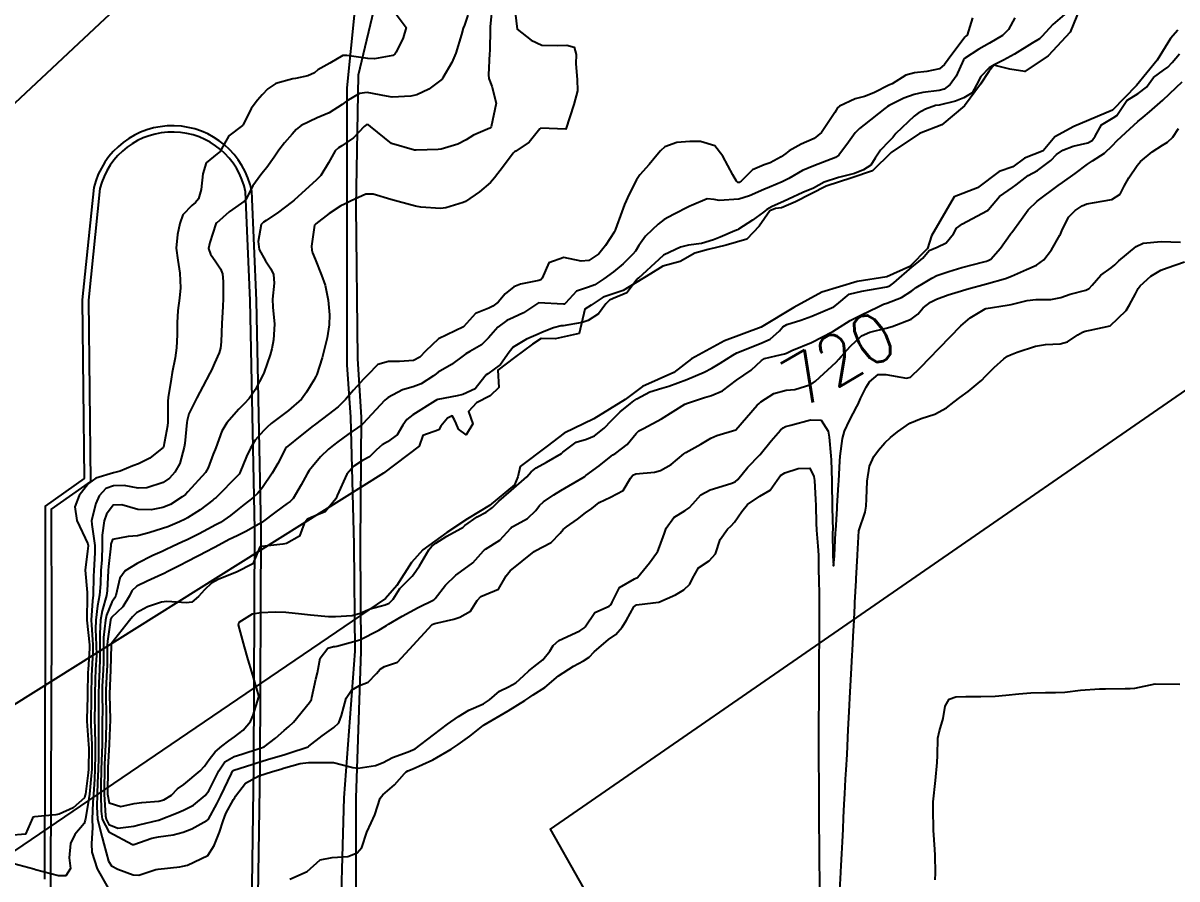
# Model space of a CAD drawing. Header units: metres. Extents: x 318500 to 325275, y 7408834 to 7428799.
# Drawn here: x 320591.1 to 320683.9, y 7414856.9 to 7414925.7 of the extents above; entities that cross this region are included whole.
import ezdxf
from ezdxf.enums import TextEntityAlignment as Align

# ---------------------------------------------------------------- set-up
doc = ezdxf.new("R2010")
doc.units = ezdxf.units.M
doc.header["$MEASUREMENT"] = 0
for name, color, linetype in [('Area', 45, 'Continuous'), ('Cotas', 45, 'Continuous'), ('Curvas de Nivel 1m', 11, 'Continuous'), ('Curvas de Nivel 5m', 15, 'Continuous'), ('Edificações', 30, 'Continuous'), ('Hidrografia', 140, 'Continuous'), ('Pontes_Viadutos_Tubos', 190, 'Continuous'), ('Vias Primárias', 230, 'Continuous')]:
    doc.layers.add(name, color=color, linetype=linetype)
doc.styles.add('Style-STANDARD', font='STANDARD.shx')

msp = doc.modelspace()

# ---------------------------------------------------------------- linework, layer by layer
at = {"layer": 'Area'}
msp.add_lwpolyline([(320523.383, 7414849.85), (320532.692, 7414859.168), (320539.784, 7414866.293), (320540.652, 7414866.983), (320544.158, 7414870.593), (320555.953, 7414883.233), (320556.329, 7414883.67), (320560.568, 7414888.572), (320561.919, 7414889.714), (320565.601, 7414894.027), (320568.19, 7414896.208), (320569.956, 7414898.002), (320574.364, 7414902.831), (320580.626, 7414910.13), (320597.664, 7414926.096), (320602.168, 7414930.211), (320607.502, 7414935.243), (320609.569, 7414937.045), (320620.989, 7414947.196), (320627.675, 7414954.033), (320629.527, 7414955.651), (320630.265, 7414956.267), (320640.237, 7414965.651)], dxfattribs=at)
at = {"layer": 'Curvas de Nivel 1m', "flags": 128}
for points, elevation in [([(320628.826, 7414927.27), (320628.656, 7414925.449), (320628.645, 7414925.272), (320628.609, 7414923.475), (320628.6, 7414923.272), (320628.514, 7414921.543), (320628.535, 7414921.272), (320628.771, 7414920.654), (320629.127, 7414919.264), (320628.731, 7414917.369), (320628.69, 7414917.311), (320628.621, 7414917.271), (320627.31, 7414916.695), (320626.716, 7414916.332), (320626.035, 7414915.975), (320624.704, 7414915.586), (320624.475, 7414915.552), (320622.702, 7414915.501), (320622.549, 7414915.505), (320620.71, 7414916.027), (320619.011, 7414917.396), (320618.871, 7414917.538), (320618.732, 7414917.567), (320618.516, 7414917.403), (320617.654, 7414916.478), (320616.706, 7414915.843), (320616.445, 7414915.691), (320616.191, 7414915.435), (320615.64, 7414914.487), (320615.022, 7414913.446), (320614.849, 7414913.268), (320614.667, 7414913.116), (320612.876, 7414911.477), (320612.755, 7414911.371), (320612.647, 7414911.285), (320611.619, 7414910.512), (320610.625, 7414909.844), (320610.423, 7414909.712), (320610.234, 7414909.514), (320609.974, 7414908.142), (320610.074, 7414907.515), (320610.581, 7414906.579), (320611.014, 7414905.943), (320611.206, 7414905.5), (320611.26, 7414904.799), (320611.151, 7414903.501), (320611.177, 7414902.853), (320611.288, 7414901.498), (320611.221, 7414900.223), (320611.094, 7414899.501), (320610.96, 7414899.025), (320610.462, 7414897.631), (320610.43, 7414897.541), (320610.415, 7414897.51), (320609.733, 7414896.225), (320609.267, 7414895.522), (320608.862, 7414895.089), (320608.421, 7414894.647), (320607.473, 7414893.544), (320607.069, 7414892.881), (320606.57, 7414891.557), (320606.518, 7414891.418), (320606.372, 7414891.023), (320605.974, 7414889.947), (320605.746, 7414889.569), (320604.334, 7414887.998), (320604.13, 7414887.794), (320603.883, 7414887.594), (320602.926, 7414886.999), (320602.317, 7414886.755), (320601.383, 7414886.555), (320600.314, 7414886.576), (320599.011, 7414886.968), (320598.319, 7414886.928), (320597.779, 7414886.204), (320597.596, 7414885.677), (320597.444, 7414884.516), (320597.444, 7414883.678), (320597.402, 7414882.535), (320597.335, 7414881.679), (320597.302, 7414880.611), (320597.217, 7414879.68), (320597.064, 7414878.825), (320596.929, 7414877.683), (320596.912, 7414876.953), (320596.965, 7414875.682), (320596.972, 7414874.868), (320596.907, 7414873.682), (320596.872, 7414872.94), (320596.851, 7414871.683), (320596.848, 7414870.937), (320596.825, 7414869.683), (320596.834, 7414868.928), (320596.876, 7414867.682), (320596.875, 7414866.855), (320596.852, 7414865.682), (320596.816, 7414864.888), (320596.73, 7414863.683), (320596.679, 7414863.004), (320596.636, 7414861.683), (320596.656, 7414860.997), (320596.576, 7414859.684), (320596.608, 7414859.019), (320597.038, 7414857.679), (320597.907, 7414856.107)], 722), ([(320630.592, 7414927.244), (320630.83, 7414925.24), (320631.937, 7414924.339), (320632.817, 7414923.946), (320634.095, 7414923.92), (320634.818, 7414923.95), (320635.403, 7414923.769), (320635.559, 7414923.179), (320635.551, 7414922.427), (320635.66, 7414921.177), (320635.674, 7414920.269), (320635.387, 7414919.18), (320634.73, 7414917.19), (320632.731, 7414917.263), (320632.649, 7414917.211), (320631.793, 7414916.145), (320630.703, 7414915.419), (320630.596, 7414915.347), (320630.498, 7414915.243), (320629.721, 7414914.218), (320628.994, 7414913.265), (320628.666, 7414912.882), (320627.796, 7414912.141), (320626.651, 7414911.375), (320626.464, 7414911.293), (320625.089, 7414910.867), (320624.642, 7414910.802), (320623.078, 7414910.909), (320622.645, 7414910.984), (320621.237, 7414911.364), (320620.652, 7414911.533), (320619.225, 7414911.961), (320618.656, 7414911.955), (320617.455, 7414911.418), (320616.931, 7414911.14), (320616.644, 7414911.002), (320615.686, 7414910.388), (320614.622, 7414909.554), (320614.564, 7414909.508), (320614.525, 7414909.451), (320614.28, 7414907.769), (320614.291, 7414907.454), (320614.364, 7414907.23), (320614.583, 7414906.731), (320615.093, 7414905.445), (320615.367, 7414904.632), (320615.617, 7414903.439), (320615.724, 7414902.236), (320615.703, 7414901.438), (320615.536, 7414900.403), (320615.302, 7414899.442), (320615.13, 7414898.793), (320614.717, 7414897.447), (320614.631, 7414897.274), (320614.453, 7414896.991), (320613.885, 7414896.012), (320613.469, 7414895.464), (320612.421, 7414894.548), (320611.027, 7414893.501), (320610.696, 7414893.215), (320610.401, 7414892.916), (320609.748, 7414892.158), (320609.356, 7414891.52), (320609.056, 7414890.837), (320608.521, 7414889.528), (320608.452, 7414889.426), (320608.348, 7414889.319), (320606.599, 7414887.556), (320606.455, 7414887.431), (320606.326, 7414887.325), (320605.319, 7414886.571), (320604.305, 7414885.903), (320604.101, 7414885.794), (320603.662, 7414885.596), (320602.709, 7414885.191), (320602.292, 7414885.05), (320601.196, 7414884.716), (320600.282, 7414884.464), (320599.515, 7414884.418), (320598.278, 7414884.17), (320598.14, 7414883.803), (320598.121, 7414883.671), (320597.933, 7414881.993), (320597.909, 7414881.673), (320597.85, 7414880.049), (320597.787, 7414879.674), (320597.436, 7414878.443), (320597.308, 7414877.679), (320597.243, 7414876.616), (320597.252, 7414875.679), (320597.256, 7414874.576), (320597.21, 7414873.679), (320597.161, 7414872.643), (320597.143, 7414871.68), (320597.149, 7414870.63), (320597.136, 7414869.68), (320597.135, 7414868.619), (320597.147, 7414867.679), (320597.13, 7414866.593), (320597.109, 7414865.679), (320597.073, 7414864.626), (320597.032, 7414863.68), (320597.003, 7414862.671), (320597.07, 7414861.679), (320597.447, 7414860.186), (320597.581, 7414859.674), (320597.936, 7414858.303), (320598.192, 7414857.925), (320598.703, 7414857.658), (320599.923, 7414857.193), (320600.395, 7414857.16), (320601.745, 7414857.613), (320601.931, 7414857.662), (320603.68, 7414857.846), (320603.933, 7414857.883), (320604.313, 7414857.963), (320605.942, 7414858.758), (320606.458, 7414859.552), (320606.886, 7414860.626), (320607.162, 7414861.542), (320607.397, 7414862.131), (320608.006, 7414863.247), (320608.111, 7414863.427), (320608.161, 7414863.528), (320608.96, 7414864.581), (320610.026, 7414865.155), (320611.134, 7414865.493), (320611.816, 7414865.701), (320612.034, 7414865.763), (320613.359, 7414866.142), (320614.042, 7414866.226), (320615.244, 7414866.236), (320616.042, 7414866.227), (320617.608, 7414865.835), (320618.036, 7414865.771), (320619.426, 7414865.992), (320620.043, 7414866.218), (320620.791, 7414866.62), (320622.056, 7414867.097), (320622.609, 7414867.342), (320624.077, 7414868.445), (320625.21, 7414869.303), (320626.097, 7414869.944), (320626.938, 7414870.445), (320628.107, 7414870.949), (320628.605, 7414871.263), (320629.402, 7414871.97), (320630.126, 7414872.329), (320630.715, 7414872.647), (320631.369, 7414873.222), (320631.748, 7414873.614), (320632.151, 7414873.915), (320632.874, 7414874.489), (320633.451, 7414875.197), (320633.715, 7414875.654), (320634.179, 7414876.052), (320635.856, 7414876.834), (320636.189, 7414877.041), (320636.291, 7414877.158), (320637.067, 7414878.288), (320638.215, 7414878.811), (320638.395, 7414878.951), (320638.474, 7414879.127), (320639.05, 7414880.31), (320640.249, 7414881.019), (320640.32, 7414881.038), (320640.51, 7414881.106), (320641.457, 7414882.287), (320642.042, 7414883.083), (320642.129, 7414883.226), (320642.278, 7414883.589), (320642.679, 7414884.689), (320642.811, 7414885.072), (320643.426, 7414885.951), (320644.322, 7414886.51), (320644.662, 7414886.71), (320644.954, 7414887.044), (320645.606, 7414887.769), (320646.341, 7414888.156), (320648.004, 7414888.663), (320648.348, 7414888.819), (320648.562, 7414888.997), (320649.372, 7414889.977), (320650.342, 7414890.971), (320650.36, 7414890.99), (320650.381, 7414891.016), (320651.257, 7414892.101), (320652.006, 7414892.954), (320652.208, 7414893.156), (320652.413, 7414893.264), (320652.831, 7414893.361), (320654.419, 7414893.799), (320655.272, 7414893.761), (320655.832, 7414892.899), (320655.918, 7414892.412), (320656.048, 7414890.895), (320656.071, 7414890.59), (320656.131, 7414888.893), (320656.137, 7414888.682), (320656.169, 7414886.892), (320656.173, 7414886.737), (320656.201, 7414884.891), (320656.199, 7414884.792), (320656.221, 7414882.891), (320656.222, 7414882.844), (320656.262, 7414882.061), (320656.338, 7414882.82), (320656.344, 7414882.889), (320656.441, 7414884.745), (320656.448, 7414884.889), (320656.553, 7414886.662), (320656.567, 7414886.888), (320656.665, 7414888.568), (320656.685, 7414888.887), (320656.775, 7414890.485), (320656.797, 7414890.886), (320656.982, 7414892.303), (320657.154, 7414892.883), (320657.548, 7414893.749), (320658.152, 7414894.873), (320658.247, 7414895.057), (320658.44, 7414895.507), (320658.897, 7414896.42), (320659.171, 7414896.859), (320659.87, 7414897.448), (320660.469, 7414897.449), (320662.141, 7414897.139), (320662.466, 7414897.22), (320663.269, 7414898.012), (320664.013, 7414898.795), (320664.249, 7414899.035), (320664.495, 7414899.284), (320665.939, 7414900.769), (320666.216, 7414901.063), (320666.519, 7414901.374), (320667.274, 7414902.004), (320668.475, 7414902.731), (320668.525, 7414902.746), (320668.54, 7414902.751), (320670.235, 7414903.023), (320670.546, 7414903.086), (320671.845, 7414903.396), (320672.552, 7414903.472), (320673.739, 7414903.475), (320674.555, 7414903.635), (320675.297, 7414903.905), (320676.564, 7414904.243), (320676.833, 7414904.359), (320677.081, 7414904.622), (320677.766, 7414905.429), (320678.591, 7414906.015), (320678.912, 7414906.279), (320679.226, 7414906.591), (320680.612, 7414907.733), (320681.179, 7414907.999), (320682.616, 7414908.155), (320684.177, 7414908.088)], 721), ([(320626.846, 7414926.348), (320626.571, 7414925.556), (320626.487, 7414925.295), (320626.332, 7414924.804), (320625.877, 7414923.304), (320625.572, 7414922.535), (320624.843, 7414921.319), (320624.82, 7414921.278), (320624.778, 7414921.213), (320623.705, 7414920.397), (320622.759, 7414919.956), (320622.275, 7414919.837), (320620.756, 7414919.755), (320620.306, 7414919.828), (320618.761, 7414920.137), (320618.125, 7414920.044), (320617.081, 7414919.425), (320616.747, 7414919.173), (320615.687, 7414918.494), (320614.736, 7414918.088), (320613.455, 7414917.469), (320613.047, 7414917.153), (320612.719, 7414916.773), (320612.116, 7414916.082), (320611.659, 7414915.496), (320611.264, 7414914.929), (320610.679, 7414914.11), (320610.414, 7414913.772), (320610.192, 7414913.515), (320609.55, 7414912.632), (320608.988, 7414911.527), (320608.823, 7414911.353), (320608.646, 7414911.237), (320607.659, 7414910.52), (320606.621, 7414909.62), (320606.589, 7414909.592), (320606.57, 7414909.561), (320606.099, 7414908.066), (320606.003, 7414907.569), (320606.153, 7414907.133), (320606.579, 7414906.5), (320606.959, 7414905.939), (320607.129, 7414905.552), (320607.177, 7414904.934), (320607.171, 7414903.551), (320607.155, 7414902.926), (320607.057, 7414901.552), (320607.005, 7414900.062), (320606.952, 7414899.553), (320606.84, 7414899.199), (320606.472, 7414898.358), (320606.225, 7414897.802), (320606.108, 7414897.565), (320605.529, 7414896.488), (320605.041, 7414895.581), (320604.417, 7414894.278), (320604.269, 7414893.733), (320604.247, 7414893.592), (320604.091, 7414891.886), (320604.043, 7414891.593), (320603.671, 7414890.286), (320603.295, 7414889.601), (320602.845, 7414889.105), (320602.342, 7414888.769), (320601.04, 7414888.333), (320600.337, 7414888.3), (320599.193, 7414888.512), (320598.338, 7414888.5), (320597.743, 7414888.269), (320597.198, 7414887.681), (320596.93, 7414887.075), (320596.586, 7414885.687), (320596.594, 7414885.389), (320596.847, 7414883.684), (320596.858, 7414883.09), (320596.754, 7414881.685), (320596.743, 7414881.184), (320596.705, 7414879.685), (320596.668, 7414879.231), (320596.559, 7414877.686), (320596.566, 7414877.306), (320596.684, 7414875.685), (320596.691, 7414875.155), (320596.604, 7414873.685), (320596.582, 7414873.237), (320596.554, 7414871.686), (320596.546, 7414871.245), (320596.515, 7414869.686), (320596.525, 7414869.244), (320596.608, 7414867.685), (320596.615, 7414867.121), (320596.593, 7414865.684), (320596.564, 7414865.146), (320596.417, 7414863.686), (320596.369, 7414863.322), (320596.084, 7414861.689), (320596.07, 7414861.597), (320595.975, 7414861.332), (320595.235, 7414860.427), (320594.892, 7414859.706), (320594.791, 7414858.56), (320594.892, 7414857.706), (320594.522, 7414857.11), (320593.921, 7414857.119), (320592.072, 7414857.603), (320591.928, 7414857.641), (320591.526, 7414857.754), (320589.934, 7414858.191)], 723), ([(320620.851, 7414926.751), (320621.892, 7414925.359), (320621.64, 7414924.544), (320621.074, 7414923.367), (320620.966, 7414923.21), (320620.806, 7414923.117), (320619.354, 7414922.84), (320618.802, 7414922.864), (320617.12, 7414923.111), (320616.805, 7414923.096), (320615.738, 7414922.498), (320614.788, 7414921.962), (320614.517, 7414921.721), (320613.99, 7414921.462), (320612.993, 7414921.26), (320612.776, 7414921.234), (320611.415, 7414920.855), (320610.764, 7414920.416), (320610.316, 7414919.955), (320609.939, 7414919.518), (320609.424, 7414918.842), (320608.766, 7414917.53), (320608.755, 7414917.505), (320608.729, 7414917.488), (320607.629, 7414916.634), (320607.017, 7414915.555), (320606.896, 7414915.358), (320606.694, 7414915.19), (320605.795, 7414914.461), (320605.546, 7414913.577), (320605.412, 7414912.333), (320605.177, 7414911.582), (320604.946, 7414911.285), (320604.642, 7414911.036), (320603.925, 7414910.302), (320603.684, 7414909.599), (320603.499, 7414908.709), (320603.402, 7414907.602), (320603.533, 7414906.648), (320603.69, 7414905.599), (320603.73, 7414904.421), (320603.659, 7414903.599), (320603.528, 7414902.597), (320603.465, 7414901.6), (320603.463, 7414900.638), (320603.422, 7414899.601), (320603.296, 7414898.783), (320603.073, 7414897.604), (320602.981, 7414897.075), (320602.75, 7414895.607), (320602.725, 7414895.309), (320602.715, 7414893.607), (320602.692, 7414893.32), (320602.38, 7414891.61), (320601.274, 7414890.719), (320600.359, 7414890.265), (320599.901, 7414890.103), (320598.878, 7414889.662), (320598.349, 7414889.536), (320596.918, 7414889.11), (320596.34, 7414888.687), (320595.581, 7414887.701), (320595.229, 7414886.794), (320595.385, 7414885.704), (320596.272, 7414883.815), (320596.308, 7414883.69), (320596.307, 7414883.652), (320596.266, 7414883.241), (320596.062, 7414881.693), (320596.223, 7414879.918), (320596.233, 7414879.69), (320596.235, 7414879.674), (320596.201, 7414877.69), (320596.409, 7414875.688), (320596.412, 7414875.442), (320596.299, 7414873.688), (320596.293, 7414873.533), (320596.251, 7414871.689), (320596.25, 7414871.547), (320596.204, 7414869.689), (320596.211, 7414869.566), (320596.349, 7414867.687), (320596.357, 7414867.386), (320596.339, 7414865.687), (320596.32, 7414865.394), (320596.09, 7414863.689), (320596.078, 7414863.621), (320596.005, 7414863.387), (320595.102, 7414862.595), (320593.985, 7414862.069), (320593.697, 7414862.012), (320591.982, 7414861.87), (320591.891, 7414861.842), (320591.824, 7414861.752), (320591.264, 7414860.453), (320589.959, 7414860.367)], 724), ([(320670.851, 7414926.141), (320670.348, 7414925.207), (320669.872, 7414924.724), (320668.824, 7414924.101), (320667.956, 7414923.611), (320666.811, 7414922.864), (320666.731, 7414922.761), (320666.125, 7414921.435), (320665.646, 7414920.777), (320665.158, 7414920.401), (320664.772, 7414920.283), (320663.45, 7414920.129), (320662.767, 7414919.98), (320661.915, 7414919.671), (320660.754, 7414919.083), (320660.601, 7414918.994), (320660.385, 7414918.845), (320658.737, 7414917.536), (320658.365, 7414917.242), (320658.02, 7414916.877), (320657.468, 7414916.133), (320656.703, 7414915.087), (320656.423, 7414914.894), (320654.69, 7414914.24), (320653.771, 7414913.846), (320652.674, 7414913.222), (320652.502, 7414913.122), (320652.146, 7414912.955), (320651.114, 7414912.517), (320650.664, 7414912.337), (320649.498, 7414911.827), (320648.655, 7414911.543), (320647.062, 7414911.432), (320646.655, 7414911.517), (320646.117, 7414911.573), (320644.843, 7414911.048), (320644.706, 7414910.992), (320644.649, 7414910.967), (320643.4, 7414910.307), (320642.632, 7414909.906), (320642.162, 7414909.552), (320641.681, 7414909.094), (320641.147, 7414908.567), (320640.601, 7414907.833), (320640.334, 7414907.372), (320640.136, 7414907.115), (320639.347, 7414906.358), (320638.576, 7414905.714), (320637.792, 7414905.142), (320637.058, 7414904.657), (320636.56, 7414904.461), (320635.588, 7414904.141), (320634.702, 7414903.188), (320634.617, 7414903.11), (320634.539, 7414903.096), (320632.54, 7414903.21), (320631.335, 7414902.42), (320630.522, 7414902.036), (320629.988, 7414901.778), (320629.273, 7414901.259), (320628.501, 7414900.386), (320627.948, 7414899.823), (320627.021, 7414899.285), (320626.678, 7414899.097), (320626.485, 7414898.945), (320625.527, 7414898.252), (320624.465, 7414897.625), (320624.293, 7414897.492), (320624.087, 7414897.326), (320623.088, 7414896.703), (320622.446, 7414896.449), (320621.6, 7414896.201), (320620.433, 7414895.599), (320620.305, 7414895.499), (320620.181, 7414895.374), (320618.411, 7414893.476), (320618.321, 7414893.401), (320617.198, 7414892.618), (320616.389, 7414892.028), (320616.052, 7414891.766), (320615.655, 7414891.437), (320615.006, 7414890.809), (320614.359, 7414890.056), (320614.092, 7414889.716), (320613.929, 7414889.456), (320613.447, 7414888.57), (320612.809, 7414887.473), (320612.567, 7414887.236), (320612.324, 7414887.057), (320611.415, 7414886.392), (320610.301, 7414885.562), (320610.272, 7414885.538), (320610.228, 7414885.511), (320608.987, 7414884.826), (320608.284, 7414884.472), (320607.655, 7414884.164), (320606.517, 7414883.556), (320606.269, 7414883.424), (320605.963, 7414883.261), (320604.258, 7414882.378), (320603.733, 7414882.117), (320602.724, 7414881.605), (320602.421, 7414881.434), (320602.246, 7414881.351), (320601.059, 7414880.807), (320600.232, 7414880.42), (320599.824, 7414880.048), (320599.635, 7414879.649), (320599.096, 7414878.767), (320598.193, 7414877.888), (320598.118, 7414877.744), (320598.101, 7414877.671), (320597.859, 7414875.987), (320597.842, 7414875.673), (320597.825, 7414873.993), (320597.812, 7414873.673), (320597.734, 7414872.056), (320597.729, 7414871.674), (320597.762, 7414870.004), (320597.761, 7414869.673), (320597.719, 7414868.02), (320597.71, 7414867.674), (320597.633, 7414866.077), (320597.621, 7414865.674), (320597.598, 7414864.091), (320597.603, 7414863.674), (320597.708, 7414861.949), (320597.751, 7414861.672), (320597.974, 7414861.252), (320598.683, 7414860.946), (320599.972, 7414861.111), (320600.391, 7414861.217), (320601.98, 7414861.58), (320602.003, 7414861.587), (320602.061, 7414861.609), (320603.42, 7414862.164), (320603.992, 7414862.386), (320604.785, 7414862.791), (320605.731, 7414863.564), (320606.014, 7414863.945), (320606.827, 7414865.548), (320607.309, 7414866.273), (320608.048, 7414866.716), (320608.663, 7414866.912), (320610.058, 7414867.344), (320610.182, 7414867.385), (320610.468, 7414867.504), (320611.376, 7414868.185), (320612.08, 7414868.807), (320612.444, 7414869.116), (320612.824, 7414869.469), (320614.106, 7414871.051), (320614.264, 7414871.293), (320614.311, 7414871.448), (320614.63, 7414872.947), (320614.764, 7414873.444), (320614.964, 7414874.636), (320615.581, 7414875.436), (320616.045, 7414875.557), (320616.171, 7414875.566), (320616.321, 7414875.578), (320618.177, 7414876.092), (320619.682, 7414876.875), (320620.188, 7414877.178), (320620.304, 7414877.254), (320620.476, 7414877.367), (320621.564, 7414877.992), (320622.205, 7414878.359), (320622.851, 7414878.699), (320624.125, 7414879.321), (320624.18, 7414879.361), (320624.222, 7414879.421), (320625.045, 7414880.501), (320625.885, 7414881.295), (320626.253, 7414881.561), (320627.243, 7414882.297), (320628.123, 7414883.271), (320628.199, 7414883.343), (320628.272, 7414883.386), (320629.415, 7414884.121), (320630.298, 7414885.086), (320630.376, 7414885.162), (320630.518, 7414885.237), (320631.662, 7414885.868), (320632.319, 7414886.5), (320632.624, 7414886.909), (320632.929, 7414887.204), (320633.766, 7414887.765), (320634.339, 7414888.109), (320636.124, 7414889.163), (320636.261, 7414889.252), (320636.352, 7414889.313), (320637.415, 7414890.094), (320638.376, 7414890.876), (320638.519, 7414890.988), (320638.746, 7414891.126), (320639.682, 7414891.826), (320640.404, 7414892.686), (320640.613, 7414892.901), (320640.981, 7414893.101), (320642.418, 7414893.88), (320644.3, 7414895.052), (320644.388, 7414895.093), (320644.431, 7414895.106), (320645.881, 7414895.593), (320646.441, 7414895.765), (320647.339, 7414896.125), (320648.46, 7414897), (320649.653, 7414897.802), (320650.484, 7414898.565), (320650.726, 7414898.728), (320651.631, 7414898.959), (320652.33, 7414899.113), (320652.492, 7414899.168), (320652.913, 7414899.363), (320654.501, 7414900.031), (320656.211, 7414900.894), (320656.513, 7414901.086), (320657.611, 7414901.792), (320658.531, 7414902.243), (320659.798, 7414902.851), (320660.29, 7414903.098), (320660.545, 7414903.186), (320661.734, 7414903.641), (320662.561, 7414904.189), (320662.921, 7414904.45), (320663.502, 7414904.801), (320664.169, 7414905.199), (320664.576, 7414905.397), (320665.544, 7414905.739), (320666.583, 7414906.047), (320668.36, 7414906.506), (320668.588, 7414906.566), (320668.712, 7414906.606), (320668.914, 7414906.727), (320669.709, 7414907.613), (320670.486, 7414908.711), (320670.544, 7414908.788), (320670.623, 7414908.879), (320671.396, 7414909.941), (320671.922, 7414910.691), (320672.657, 7414911.394), (320674.338, 7414912.655), (320674.683, 7414912.903), (320675.704, 7414913.626), (320676.698, 7414914.38), (320677.092, 7414914.624), (320678.057, 7414915.263), (320678.719, 7414915.879), (320679.071, 7414916.25), (320679.434, 7414916.593), (320680.111, 7414917.215), (320680.748, 7414917.806), (320681.171, 7414918.156), (320681.689, 7414918.566), (320682.77, 7414919.506), (320683.832, 7414920.534), (320684.326, 7414920.988)], 719), ([(320674.856, 7414926.396), (320673.921, 7414925.592), (320673.047, 7414924.678), (320672.949, 7414924.558), (320672.828, 7414924.462), (320672.246, 7414924.111), (320670.815, 7414923.212), (320669.941, 7414922.723), (320669.19, 7414922.348), (320668.801, 7414922.114), (320668.11, 7414921.427), (320667.771, 7414920.75), (320667.419, 7414920.105), (320666.764, 7414919.704), (320666.093, 7414919.437), (320664.755, 7414919.12), (320664.474, 7414919.074), (320663.662, 7414918.801), (320663.085, 7414918.468), (320662.744, 7414918.223), (320661.284, 7414916.832), (320661.036, 7414916.525), (320660.72, 7414916.191), (320660.06, 7414915.5), (320659.63, 7414914.856), (320659.268, 7414914.284), (320658.686, 7414913.911), (320657.951, 7414913.608), (320656.676, 7414913.29), (320655.525, 7414912.907), (320654.665, 7414912.444), (320653.809, 7414912.081), (320652.656, 7414911.544), (320652.245, 7414911.363), (320651.322, 7414910.963), (320650.905, 7414910.709), (320650.643, 7414910.518), (320649.753, 7414909.863), (320648.622, 7414909.125), (320648.536, 7414909.087), (320648.324, 7414909.004), (320647.141, 7414908.493), (320646.609, 7414908.275), (320645.659, 7414907.984), (320644.602, 7414907.845), (320643.959, 7414907.7), (320642.632, 7414907.079), (320642.59, 7414907.048), (320642.204, 7414906.704), (320640.571, 7414905.204), (320640.523, 7414905.158), (320640.483, 7414905.111), (320639.652, 7414904.021), (320638.546, 7414903.553), (320638.254, 7414903.425), (320637.946, 7414903.139), (320637.351, 7414902.324), (320636.519, 7414901.778), (320636.056, 7414901.628), (320634.513, 7414901.374), (320634.35, 7414901.354), (320633.752, 7414901.198), (320632.87, 7414900.843), (320632.505, 7414900.695), (320631.56, 7414900.283), (320630.494, 7414899.634), (320630.166, 7414899.245), (320629.468, 7414898.262), (320628.463, 7414897.498), (320628.323, 7414897.41), (320628.211, 7414897.272), (320627.443, 7414896.282), (320626.438, 7414895.836), (320625.993, 7414895.741), (320624.432, 7414895.43), (320624.351, 7414895.401), (320624.212, 7414895.323), (320622.419, 7414894.209), (320621.933, 7414893.836), (320621.617, 7414893.358), (320621.176, 7414892.584), (320620.39, 7414892.038), (320619.968, 7414891.795), (320619.513, 7414891.383), (320618.939, 7414890.824), (320618.367, 7414890.514), (320617.689, 7414890.081), (320617.115, 7414889.419), (320616.333, 7414887.718), (320616.259, 7414887.502), (320616.229, 7414887.431), (320615.364, 7414886.39), (320614.308, 7414885.97), (320613.956, 7414885.805), (320613.691, 7414885.459), (320613.306, 7414884.443), (320612.275, 7414883.836), (320611.976, 7414883.783), (320610.272, 7414883.619), (320610.186, 7414883.597), (320610.089, 7414883.512), (320609.555, 7414882.22), (320608.25, 7414881.53), (320606.809, 7414880.984), (320606.237, 7414880.665), (320605.67, 7414880.127), (320605.192, 7414879.575), (320604.655, 7414879.142), (320604.212, 7414879.085), (320602.628, 7414879.191), (320602.213, 7414879.139), (320601.083, 7414878.75), (320600.199, 7414878.262), (320599.885, 7414877.955), (320599.633, 7414877.648), (320598.171, 7414875.777), (320598.15, 7414875.691), (320598.15, 7414875.67), (320598.113, 7414873.698), (320598.111, 7414873.67), (320598.021, 7414871.761), (320598.019, 7414871.671), (320598.072, 7414869.688), (320598.072, 7414869.67), (320598.007, 7414867.724), (320598.002, 7414867.671), (320597.884, 7414865.819), (320597.879, 7414865.672), (320597.87, 7414863.813), (320597.874, 7414863.671), (320598, 7414862.975), (320598.951, 7414862.7), (320599.999, 7414862.921), (320600.624, 7414863.007), (320602.003, 7414863.125), (320602.391, 7414863.22), (320603.022, 7414863.6), (320603.508, 7414864.103), (320604.019, 7414864.466), (320605.312, 7414865.571), (320605.66, 7414865.941), (320606.044, 7414866.468), (320606.527, 7414867.079), (320607.059, 7414867.545), (320607.639, 7414867.964), (320608.071, 7414868.295), (320608.773, 7414868.829), (320609.36, 7414869.517), (320609.57, 7414870.041), (320610.027, 7414871.511), (320610.028, 7414871.594), (320609.472, 7414873.517), (320609.192, 7414874.482), (320608.89, 7414875.523), (320608.409, 7414877.307), (320608.46, 7414877.527), (320609.538, 7414878.178), (320610.202, 7414878.301), (320611.34, 7414878.356), (320612.203, 7414878.328), (320613.469, 7414878.193), (320614.2, 7414878.118), (320615.644, 7414877.989), (320616.198, 7414877.98), (320617.55, 7414878.06), (320618.203, 7414878.248), (320618.999, 7414878.597), (320620.213, 7414878.927), (320620.532, 7414879.05), (320620.851, 7414879.364), (320621.372, 7414880.22), (320622.246, 7414881.084), (320622.384, 7414881.212), (320622.489, 7414881.346), (320622.967, 7414882.049), (320623.705, 7414883.328), (320623.964, 7414883.636), (320624.278, 7414883.866), (320625.152, 7414884.442), (320626.297, 7414885.066), (320626.439, 7414885.148), (320626.614, 7414885.287), (320627.594, 7414885.994), (320628.316, 7414886.363), (320628.841, 7414886.743), (320629.339, 7414887.255), (320630.339, 7414888.1), (320631.609, 7414889.221), (320631.948, 7414889.625), (320632.361, 7414889.938), (320633.185, 7414890.385), (320634.379, 7414891.097), (320634.436, 7414891.132), (320634.502, 7414891.188), (320635.569, 7414891.996), (320636.396, 7414892.233), (320637.036, 7414892.515), (320637.82, 7414893.139), (320638.416, 7414893.751), (320639.116, 7414894.43), (320639.938, 7414895.115), (320640.208, 7414895.338), (320640.436, 7414895.479), (320641.499, 7414896.039), (320642.449, 7414896.35), (320643.014, 7414896.509), (320644.46, 7414897.05), (320645.863, 7414897.643), (320646.474, 7414897.946), (320647.152, 7414898.348), (320648.161, 7414899.005), (320648.492, 7414899.188), (320648.828, 7414899.33), (320650.5, 7414899.988), (320651.172, 7414900.295), (320651.935, 7414900.956), (320652.197, 7414901.27), (320652.518, 7414901.467), (320653.628, 7414901.829), (320654.528, 7414902.128), (320656.297, 7414902.894), (320656.543, 7414903.081), (320657.523, 7414903.912), (320658.559, 7414904.153), (320659.159, 7414904.263), (320660.565, 7414904.507), (320660.811, 7414904.591), (320661.13, 7414904.832), (320662.583, 7414906.12), (320662.983, 7414906.409), (320663.449, 7414906.801), (320663.973, 7414907.423), (320664.604, 7414907.695), (320665.337, 7414908.051), (320665.912, 7414908.771), (320666.174, 7414909.22), (320666.632, 7414909.578), (320667.406, 7414909.981), (320668.648, 7414910.627), (320668.705, 7414910.674), (320668.748, 7414910.729), (320669.618, 7414911.763), (320670.668, 7414912.493), (320670.956, 7414912.706), (320671.92, 7414913.453), (320672.688, 7414913.849), (320673.748, 7414914.664), (320674.209, 7414915.156), (320674.712, 7414915.482), (320675.541, 7414915.824), (320676.722, 7414916.093), (320677.087, 7414916.262), (320677.329, 7414916.621), (320677.829, 7414917.529), (320678.752, 7414918.086), (320679.069, 7414918.283), (320679.282, 7414918.595), (320679.863, 7414919.495), (320680.775, 7414920.039), (320681.433, 7414920.57), (320682.02, 7414921.334), (320682.801, 7414921.926), (320683.172, 7414922.177), (320683.518, 7414922.539), (320684.1, 7414923.252)], 718), ([(320656.788, 7414856.01), (320656.831, 7414856.881), (320656.885, 7414857.936), (320656.933, 7414858.88), (320656.983, 7414859.861), (320657.034, 7414860.879), (320657.084, 7414861.789), (320657.138, 7414862.879), (320657.178, 7414863.718), (320657.237, 7414864.878), (320657.28, 7414865.639), (320657.354, 7414866.877), (320657.393, 7414867.554), (320657.459, 7414868.876), (320657.525, 7414870.297), (320657.555, 7414870.876), (320657.581, 7414871.413), (320657.661, 7414872.875), (320657.687, 7414873.334), (320657.78, 7414874.874), (320657.799, 7414875.249), (320657.875, 7414876.873), (320657.893, 7414877.174), (320657.979, 7414878.872), (320657.992, 7414879.104), (320658.083, 7414880.872), (320658.091, 7414881.032), (320658.196, 7414882.871), (320658.202, 7414882.94), (320658.3, 7414884.87), (320658.812, 7414886.373), (320658.898, 7414886.861), (320658.911, 7414887.437), (320658.968, 7414888.861), (320659.158, 7414890.069), (320659.514, 7414890.853), (320659.885, 7414891.35), (320660.397, 7414891.946), (320660.862, 7414892.375), (320661.404, 7414892.825), (320662.417, 7414893.533), (320663.326, 7414893.896), (320664.425, 7414894.251), (320665.37, 7414894.776), (320665.965, 7414895.239), (320666.443, 7414895.603), (320667.113, 7414896.087), (320667.911, 7414896.738), (320668.197, 7414897.002), (320668.468, 7414897.276), (320669.2, 7414898.002), (320669.97, 7414898.715), (320670.271, 7414898.933), (320670.493, 7414899.03), (320671.033, 7414899.237), (320672.506, 7414899.727), (320673.314, 7414899.862), (320674.509, 7414899.922), (320675.095, 7414900.061), (320675.912, 7414900.636), (320676.301, 7414900.853), (320676.523, 7414900.939), (320676.911, 7414901.011), (320678.527, 7414901.349), (320679.813, 7414902.581), (320680.086, 7414903.037), (320680.561, 7414903.947), (320680.783, 7414904.351), (320680.947, 7414904.566), (320681.795, 7414905.345), (320682.589, 7414905.834), (320683.108, 7414906.026), (320684.514, 7414906.521)], 722), ([(320612.545, 7414856.846), (320613.93, 7414857.45), (320614.972, 7414858.407), (320615.942, 7414858.585), (320617.205, 7414858.674), (320617.946, 7414858.971), (320618.315, 7414859.395), (320618.74, 7414860.617), (320619.079, 7414861.384), (320619.36, 7414862.009), (320619.803, 7414863.373), (320620.013, 7414863.622), (320620.944, 7414864.438), (320621.766, 7414865.353), (320621.902, 7414865.481), (320622.033, 7414865.549), (320622.374, 7414865.684), (320624.047, 7414866.446), (320625.5, 7414867.298), (320626.066, 7414867.675), (320627.017, 7414868.339), (320628.089, 7414869.206), (320628.124, 7414869.235), (320628.172, 7414869.269), (320630.102, 7414870.396), (320631.444, 7414871.22), (320631.84, 7414871.488), (320632.117, 7414871.664), (320633.058, 7414872.269), (320634.14, 7414873.19), (320635.355, 7414873.969), (320636.159, 7414874.409), (320636.607, 7414874.71), (320637.02, 7414875.147), (320638.18, 7414876.127), (320638.769, 7414876.539), (320639.265, 7414877.119), (320639.622, 7414877.693), (320640.214, 7414878.742), (320640.409, 7414878.915), (320641.77, 7414879.087), (320642.179, 7414879.122), (320642.221, 7414879.131), (320643.563, 7414879.727), (320644.236, 7414880.126), (320644.717, 7414880.571), (320644.923, 7414881.043), (320645.41, 7414881.887), (320646.264, 7414882.464), (320646.769, 7414883.023), (320647.143, 7414884.161), (320647.731, 7414885.009), (320648.037, 7414885.271), (320648.309, 7414885.576), (320648.89, 7414886.423), (320649.353, 7414886.985), (320650.337, 7414887.649), (320651.164, 7414888.14), (320651.736, 7414888.956), (320651.994, 7414889.315), (320652.359, 7414889.547), (320653.422, 7414889.876), (320654.365, 7414889.902), (320654.689, 7414889.249), (320654.735, 7414888.914), (320654.821, 7414887.399), (320654.838, 7414886.912), (320654.871, 7414885.474), (320654.901, 7414884.911), (320655.015, 7414883.643), (320655.049, 7414882.908), (320655.072, 7414881.721), (320655.084, 7414880.907), (320655.101, 7414879.775), (320655.107, 7414878.907), (320655.114, 7414877.816), (320655.112, 7414876.906), (320655.105, 7414875.832), (320655.1, 7414874.906), (320655.092, 7414873.844), (320655.085, 7414872.906), (320655.081, 7414871.863), (320655.074, 7414870.906), (320655.07, 7414869.876), (320655.068, 7414868.905), (320655.068, 7414867.898), (320655.067, 7414866.905), (320655.067, 7414865.926), (320655.076, 7414864.904), (320655.084, 7414863.967), (320655.092, 7414862.904), (320655.093, 7414862), (320655.099, 7414860.903), (320655.103, 7414860.039), (320655.111, 7414858.903), (320655.118, 7414858.078), (320655.136, 7414856.902), (320655.143, 7414856.126)], 722), ([(320664.44, 7414856.782), (320664.481, 7414857.325), (320664.439, 7414858.783), (320664.415, 7414859.241), (320664.323, 7414860.785), (320664.294, 7414862.498), (320664.285, 7414862.786), (320664.294, 7414863.067), (320664.475, 7414864.783), (320664.612, 7414866.221), (320664.625, 7414866.782), (320664.67, 7414868.192), (320664.798, 7414868.779), (320665.101, 7414869.776), (320665.246, 7414870.773), (320665.562, 7414871.325), (320666.121, 7414871.525), (320666.922, 7414871.548), (320668.128, 7414871.532), (320669.274, 7414871.573), (320670.129, 7414871.655), (320671.186, 7414871.75), (320672.131, 7414871.826), (320673.332, 7414871.862), (320674.132, 7414871.85), (320674.88, 7414871.895), (320676.134, 7414872.045), (320677.675, 7414872.146), (320678.136, 7414872.163), (320679.736, 7414872.176), (320680.136, 7414872.173), (320680.503, 7414872.199), (320682.14, 7414872.55), (320684.14, 7414872.52)], 723)]:
    msp.add_lwpolyline(points, dxfattribs=dict(at, elevation=elevation))
at = {"layer": 'Curvas de Nivel 5m', "elevation": 720, "flags": 128}
msp.add_lwpolyline([(320667.456, 7414926.149), (320667.014, 7414924.758), (320666.923, 7414924.665), (320666.828, 7414924.58), (320665.484, 7414922.78), (320665.209, 7414922.379), (320664.799, 7414922.035), (320663.786, 7414921.815), (320662.793, 7414921.713), (320662.083, 7414921.534), (320660.98, 7414920.838), (320660.846, 7414920.772), (320660.779, 7414920.746), (320659.514, 7414920.114), (320658.764, 7414919.814), (320658.023, 7414919.615), (320656.752, 7414919.041), (320656.594, 7414918.892), (320656.371, 7414918.521), (320655.312, 7414916.911), (320654.723, 7414916.435), (320653.675, 7414915.976), (320652.707, 7414915.432), (320652.438, 7414915.219), (320652.067, 7414914.956), (320651.179, 7414914.479), (320650.69, 7414914.307), (320649.751, 7414913.918), (320648.83, 7414912.998), (320648.669, 7414912.9), (320648.566, 7414912.898), (320648.459, 7414913.003), (320648.179, 7414913.506), (320647.362, 7414915.02), (320646.712, 7414915.832), (320645.558, 7414916.201), (320644.717, 7414916.182), (320643.677, 7414916.104), (320642.71, 7414915.767), (320642.353, 7414915.438), (320642.067, 7414915.089), (320641.438, 7414914.35), (320640.676, 7414913.502), (320640.518, 7414913.266), (320640.433, 7414913.112), (320639.821, 7414911.956), (320639.453, 7414911.122), (320639.236, 7414910.529), (320638.74, 7414909.129), (320638.703, 7414909.045), (320638.617, 7414908.903), (320637.92, 7414907.82), (320637.388, 7414907.148), (320636.585, 7414906.611), (320635.975, 7414906.56), (320634.587, 7414906.856), (320633.355, 7414906.43), (320632.819, 7414905.208), (320632.719, 7414905.058), (320632.567, 7414905.015), (320631.077, 7414904.717), (320630.559, 7414904.495), (320629.861, 7414903.939), (320629.297, 7414903.259), (320628.87, 7414902.93), (320628.533, 7414902.795), (320627.464, 7414902.342), (320626.51, 7414901.29), (320624.5, 7414900.314), (320623.453, 7414899.336), (320622.991, 7414898.833), (320622.478, 7414898.562), (320621.357, 7414898.481), (320620.477, 7414898.479), (320619.601, 7414898.255), (320618.775, 7414897.395), (320618.625, 7414897.229), (320618.455, 7414897.065), (320617.664, 7414896.189), (320617.021, 7414895.421), (320616.424, 7414894.846), (320615.626, 7414894.23), (320614.591, 7414893.448), (320614.488, 7414893.37), (320614.408, 7414893.305), (320613.374, 7414892.487), (320612.383, 7414891.684), (320612.274, 7414891.589), (320612.193, 7414891.483), (320611.563, 7414890.291), (320611.124, 7414889.498), (320610.338, 7414888.348), (320609.956, 7414887.892), (320609.546, 7414887.518), (320608.858, 7414886.989), (320608.315, 7414886.552), (320607.752, 7414886.094), (320606.953, 7414885.55), (320606.536, 7414885.317), (320606.294, 7414885.191), (320605.231, 7414884.631), (320604.278, 7414884.155), (320603.895, 7414883.974), (320603.086, 7414883.602), (320602.533, 7414883.342), (320602.266, 7414883.218), (320601.517, 7414882.875), (320600.256, 7414882.242), (320599.298, 7414881.654), (320598.846, 7414881.056), (320598.535, 7414879.665), (320598.433, 7414879.45), (320598.212, 7414879.121), (320597.786, 7414878.085), (320597.698, 7414877.675), (320597.556, 7414876.296), (320597.545, 7414875.676), (320597.539, 7414874.286), (320597.512, 7414873.676), (320597.449, 7414872.348), (320597.438, 7414871.677), (320597.455, 7414870.317), (320597.449, 7414869.676), (320597.43, 7414868.316), (320597.426, 7414867.676), (320597.381, 7414866.336), (320597.365, 7414865.677), (320597.333, 7414864.36), (320597.322, 7414863.677), (320597.346, 7414862.32), (320597.425, 7414861.676), (320597.965, 7414860.654), (320599.884, 7414859.641), (320599.934, 7414859.625), (320599.95, 7414859.621), (320599.994, 7414859.639), (320601.428, 7414860.148), (320601.96, 7414860.253), (320603.153, 7414860.407), (320603.965, 7414860.616), (320604.662, 7414860.887), (320605.851, 7414861.562), (320605.93, 7414861.611), (320605.982, 7414861.661), (320606.652, 7414862.899), (320606.984, 7414863.545), (320607.851, 7414865.355), (320607.931, 7414865.531), (320607.971, 7414865.591), (320608.031, 7414865.625), (320609.477, 7414866.077), (320610.041, 7414866.251), (320611, 7414866.541), (320612.051, 7414866.86), (320612.525, 7414867.001), (320613.914, 7414867.452), (320614.015, 7414867.497), (320614.061, 7414867.538), (320615.14, 7414868.373), (320616.084, 7414869.038), (320616.482, 7414869.424), (320616.686, 7414870.011), (320617.061, 7414871.416), (320617.48, 7414872.05), (320618.125, 7414872.417), (320618.832, 7414872.687), (320619.502, 7414873.38), (320619.788, 7414873.733), (320620.149, 7414873.942), (320621.206, 7414874.308), (320622.17, 7414875.35), (320623.991, 7414877.323), (320624.113, 7414877.399), (320624.192, 7414877.424), (320625.725, 7414877.77), (320626.2, 7414877.927), (320627.073, 7414878.415), (320627.595, 7414879.276), (320627.9, 7414879.598), (320628.227, 7414879.708), (320629.318, 7414880.17), (320629.948, 7414881.245), (320630.254, 7414881.656), (320632.196, 7414883.211), (320632.238, 7414883.243), (320632.271, 7414883.261), (320633.56, 7414883.918), (320634.292, 7414884.682), (320634.518, 7414884.965), (320634.802, 7414885.182), (320635.662, 7414885.817), (320636.317, 7414886.303), (320636.818, 7414886.657), (320637.425, 7414887.144), (320638.335, 7414887.588), (320639.334, 7414888.126), (320639.928, 7414889.114), (320640.112, 7414889.354), (320640.355, 7414889.448), (320641.858, 7414889.587), (320642.36, 7414889.718), (320643.221, 7414890.214), (320644.238, 7414891.052), (320644.31, 7414891.122), (320644.382, 7414891.172), (320645.598, 7414891.832), (320646.399, 7414892.319), (320646.881, 7414892.545), (320648.41, 7414893), (320650.14, 7414894.974), (320650.284, 7414895.12), (320650.434, 7414895.249), (320651.48, 7414895.924), (320652.448, 7414896.179), (320653.153, 7414896.236), (320654.456, 7414896.636), (320654.819, 7414896.915), (320656.483, 7414898.449), (320656.697, 7414898.678), (320656.874, 7414898.886), (320657.642, 7414899.736), (320658.507, 7414900.545), (320659.181, 7414900.86), (320660.515, 7414901.168), (320660.997, 7414901.313), (320662.526, 7414901.893), (320663.043, 7414902.294), (320663.491, 7414902.8), (320664.074, 7414903.268), (320664.551, 7414903.507), (320665.488, 7414903.844), (320666.561, 7414904.182), (320667.005, 7414904.312), (320668.57, 7414904.73), (320670.114, 7414905.175), (320670.577, 7414905.36), (320671.789, 7414905.899), (320672.586, 7414906.249), (320673.194, 7414906.671), (320673.796, 7414907.468), (320674.481, 7414908.652), (320674.526, 7414908.747), (320674.625, 7414909.001), (320675.178, 7414910.109), (320675.704, 7414910.639), (320676.283, 7414911.006), (320676.658, 7414911.177), (320677.884, 7414911.389), (320678.664, 7414911.535), (320679.316, 7414911.945), (320679.66, 7414912.59), (320680.012, 7414913.262), (320680.697, 7414914.272), (320680.962, 7414914.576), (320681.903, 7414915.372), (320682.72, 7414915.885), (320683.134, 7414916.134), (320683.553, 7414916.538), (320684.028, 7414917.244)], dxfattribs=at)
at = {"layer": 'Edificações'}
msp.add_lwpolyline([(320729.793, 7414829.616), (320686.404, 7414897.439), (320633.479, 7414860.88), (320642.805, 7414844.347), (320640.007, 7414842.018), (320654.238, 7414804.246), (320686.646, 7414829.162), (320729.793, 7414829.616)], close=True, dxfattribs=at)
at = {"layer": 'Hidrografia'}
for points in [[(320676.626, 7414928.236), (320675.297, 7414924.977), (320673.547, 7414923.08), (320671.672, 7414921.832), (320670.448, 7414922.007), (320669.166, 7414922.334), (320668.773, 7414921.832), (320668.098, 7414920.808), (320666.818, 7414919.071), (320664.993, 7414917.523), (320663.193, 7414916.824), (320660.918, 7414915.301), (320659.414, 7414913.844), (320657.739, 7414913.27), (320655.689, 7414912.596), (320653.214, 7414911.348), (320652.09, 7414910.849), (320651.59, 7414910.799), (320651.14, 7414910.624), (320650.29, 7414909.376), (320649.305, 7414908.342), (320647.631, 7414907.843), (320646.181, 7414907.493), (320645.106, 7414907.194), (320643.931, 7414906.544), (320642.531, 7414906.17), (320641.556, 7414905.546), (320639.35, 7414904.213), (320637.751, 7414903.664), (320636.776, 7414903.015), (320636.276, 7414902.715), (320635.801, 7414900.743), (320633.876, 7414900.318), (320632.751, 7414900.343), (320632.043, 7414899.884), (320630.593, 7414898.81), (320629.268, 7414897.786), (320629.343, 7414896.388), (320628.643, 7414895.739), (320627.543, 7414895.165), (320626.893, 7414894.466), (320627.242, 7414893.483), (320626.717, 7414892.584), (320626.092, 7414893.059), (320625.917, 7414893.508), (320625.767, 7414893.808), (320625.592, 7414894.132), (320625.217, 7414893.932), (320624.692, 7414893.283), (320624.517, 7414892.984), (320623.242, 7414892.534), (320622.942, 7414891.685), (320620.068, 7414889.513), (320575.386, 7414861.52)], [(320683.978, 7414925.137), (320683.385, 7414924.489), (320682.313, 7414922.741), (320680.642, 7414920.702), (320678.724, 7414918.702), (320675.592, 7414917.405), (320674.068, 7414916.56), (320673.137, 7414915.433), (320671.642, 7414914.841), (320670.705, 7414914.15), (320669.605, 7414913.783), (320667.856, 7414912.459), (320665.965, 7414911.726), (320664.16, 7414908.599), (320663.84, 7414907.573), (320662.401, 7414906.136), (320660.568, 7414905.29), (320658.169, 7414904.924), (320655.32, 7414904.079), (320653.063, 7414902.839), (320650.461, 7414901.25), (320647.499, 7414900.151), (320644.847, 7414898.714), (320643.436, 7414897.615), (320640.89, 7414896.478), (320639.507, 7414895.435), (320636.996, 7414893.886), (320634.593, 7414892.723), (320633.238, 7414891.68), (320631.066, 7414890.046), (320630.869, 7414889.2), (320630.615, 7414888.581), (320628.583, 7414886.918), (320626.826, 7414885.835), (320625.161, 7414884.737), (320623.243, 7414883.328), (320622.312, 7414882.313), (320621.15, 7414880.47), (320620.219, 7414879.427), (320577.102, 7414850.114)]]:
    msp.add_lwpolyline(points, dxfattribs=at)
at = {"layer": 'Pontes_Viadutos_Tubos'}
msp.add_lwpolyline([(320625.844, 7414940.476), (320623.616, 7414938.622), (320619.53, 7414927.863), (320618.028, 7414921.518), (320617.846, 7414910.963), (320617.981, 7414898.723), (320618.258, 7414893.987), (320618.183, 7414883.782), (320618.25, 7414875.17), (320617.831, 7414863.39), (320617.854, 7414839.624), (320619.44, 7414837.439)], dxfattribs=at)
msp.add_lwpolyline([(320608.021, 7414836.139), (320609.662, 7414837.939), (320609.385, 7414848.601), (320609.64, 7414865.95), (320609.727, 7414884.97), (320609.345, 7414903.392), (320608.975, 7414912.13, 0.800056), (320597.26, 7414912.405), (320596.33, 7414903.422), (320596.502, 7414888.831), (320593.346, 7414886.598), (320593.351, 7414877.491), (320593.291, 7414856.833), (320593.292, 7414838.498), (320593.233, 7414818.517), (320593.063, 7414795.93), (320593.005, 7414773.113), (320592.948, 7414750.295), (320592.774, 7414727.595), (320592.489, 7414700.354), (320592.544, 7414679.236)], format="xyb", dxfattribs=at)
at = {"layer": 'Vias Primárias'}
msp.add_lwpolyline([(320627.161, 7414953.508), (320623.286, 7414940.411), (320617.743, 7414926.621), (320617.112, 7414920.511), (320617.112, 7414914.724), (320617.109, 7414898.214), (320617.407, 7414894.017), (320617.684, 7414883.766), (320617.75, 7414875.187), (320616.886, 7414863.393), (320616.52, 7414850.935)], dxfattribs=at)
msp.add_lwpolyline([(320609.885, 7414848.604), (320610.14, 7414865.946), (320610.227, 7414884.974), (320609.845, 7414903.408), (320609.473, 7414912.189, 0.804849), (320596.766, 7414912.491), (320595.83, 7414903.444), (320595.999, 7414889.087), (320592.846, 7414886.856), (320592.851, 7414877.492), (320592.791, 7414856.833)], format="xyb", dxfattribs=at)

# ---------------------------------------------------------------- texts
at = {"layer": 'Cotas', "style": 'Style-STANDARD'}
msp.add_text('720', height=4, rotation=30.45069, dxfattribs=at).set_placement((320656.689, 7414898.744, 720), align=Align.MIDDLE_CENTER)

doc.saveas('drawing.dxf')
